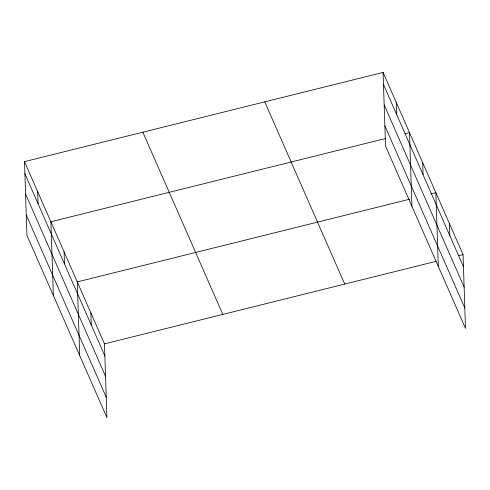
<?xml version="1.0" encoding="UTF-8"?>
<svg xmlns="http://www.w3.org/2000/svg" width="490" height="490" viewBox="0 0 490 490"><rect width="100%" height="100%" fill="white"/><g stroke="black" fill="none" stroke-linecap="round" stroke-linejoin="round"><path stroke-width="0.73" d="M24.5 161.633L104.462 343.858L106.912 417.584L26.944 235.359L24.5 161.633L383.088 72.416L463.056 254.641L465.5 328.367L385.538 146.143L383.088 72.416M385.373 138.548L50.887 221.768L53.337 295.495M405.095 133.641L409.481 132.551L411.925 206.278M409.573 199.222L77.279 281.897L79.723 355.63M430.753 193.954L435.867 192.68L438.311 266.413M104.462 343.858L436.027 261.36M458.671 255.731L463.056 254.641M383.492 84.543L463.454 266.768M384.166 104.872L464.128 287.097M384.858 125.814L464.826 308.039M264.753 101.859L344.721 284.078M142.835 132.19L222.797 314.415M24.904 173.76L104.866 355.985M25.578 194.089L105.54 376.314M26.27 215.037L106.238 397.255M449.459 223.661L449.863 235.788M422.674 162.613L423.072 174.746M396.281 102.484L396.686 114.611M90.871 312.877L91.275 325.005M64.08 251.836L64.484 263.963M37.693 191.7L38.098 203.828"/></g></svg>
